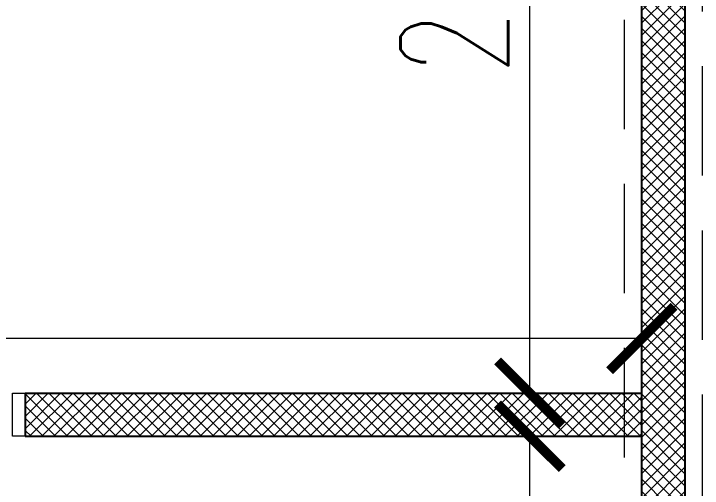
# Model space of a CAD drawing. Header units: millimetres. Extents: x 2828 to 3406, y 849 to 1266.
# Drawn here: x 2923.646 to 2925.244, y 1090.275 to 1091.376 of the extents above; entities that cross this region are included whole.
import ezdxf

# ---------------------------------------------------------------- set-up
doc = ezdxf.new("R2010")
doc.units = ezdxf.units.MM
doc.header["$PDMODE"] = 34
doc.header["$PDSIZE"] = -10
doc.linetypes.add('DASHDOT', pattern=[1, 0.5, -0.25, 0, -0.25])
doc.linetypes.add('DASHED', pattern=[19.05, 12.7, -6.35])
doc.layers.get('DEFPOINTS').update_dxf_attribs({"lineweight": 5})
for name, color, linetype, lineweight in [('0.05', 64, 'Continuous', 5), ('0.30', 1, 'Continuous', 25), ('arq cotas', 152, 'Continuous', 13), ('proyecciones', 221, 'DASHED', 5)]:
    doc.layers.add(name, color=color, linetype=linetype, lineweight=lineweight)
doc.layers.add('sombrado muro nuevo', color=7, linetype='Continuous', lineweight=5, true_color=0x757575)
doc.styles.add('250-cts', font='romans.shx', dxfattribs={"width": 0.7, "height": 0.25})
doc.dimstyles.new('250', dxfattribs={"dimtxt": 0.3, "dimasz": 0.15, "dimexe": 0, "dimexo": 0.1, "dimgap": 0.05, "dimtad": 1, "dimzin": 0, "dimdsep": 46, "dimtxsty": '250-cts', "dimblk": 'ARCHTICK', "dimcen": 0.02, "dimclrd": 256, "dimclre": 256, "dimclrt": 256, "dimazin": 0, "dimtfac": 1, "dimtofl": 0, "dimtmove": 1, "dimatfit": 0, "dimldrblk": 'OPEN90', "dimfxl": 1, "dimtolj": 1, "dimtzin": 0, "dimlwd": -1, "dimarcsym": 0})

# ---------------------------------------------------------------- blocks, each defined once
blk = doc.blocks.new('_ARCHTICK')
at = {"color": 0, "linetype": 'ByBlock', "const_width": 0.15}
blk.add_lwpolyline([(-0.5, -0.5), (0.5, 0.5)], dxfattribs=at)
blk = doc.blocks.new('*D279')
at = {"layer": 'arq cotas', "linetype": 'DASHDOT', "lineweight": -2, "transparency": 16777216}
for p, q in [((2924.5681, 1090.3954), (2924.8436, 1090.3954)), ((2924.8892, 1088.2575), (2924.8436, 1088.2575))]:
    blk.add_line(p, q, dxfattribs=at)
at = {"layer": 'arq cotas', "transparency": 16777216}
blk.add_line((2924.8436, 1088.2575), (2924.8436, 1090.3954), dxfattribs=at)
at = {"layer": 'DEFPOINTS', "color": 0, "transparency": 16777216}
for p in [(2924.4681, 1090.3954), (2924.8436, 1090.3954), (2924.7892, 1088.2575)]:
    blk.add_point(p, dxfattribs=at)
at = {"layer": 'arq cotas', "transparency": 16777216, "xscale": 0.15, "yscale": 0.15, "zscale": 0.15}
for p, rotation in [((2924.8436, 1090.3954), 90), ((2924.8436, 1088.2575), 270)]:
    blk.add_blockref('_ARCHTICK', p, dxfattribs=dict(at, rotation=rotation))
at = {"layer": 'arq cotas', "transparency": 16777216, "insert": (2924.6686, 1089.3264), "char_height": 0.25, "attachment_point": 5, "rotation": 90, "style": '250-cts'}
blk.add_mtext('\\A1;2.14', dxfattribs=at)
blk = doc.blocks.new('_Open90')
at = {"color": 0, "linetype": 'ByBlock', "lineweight": -2}
for p, q in [((-0.5, 0.5), (0, 0)), ((0, 0), (-1, 0)), ((0, 0), (-0.5, -0.5))]:
    blk.add_line(p, q, dxfattribs=at)
blk = doc.blocks.new('*D215')
at = {"layer": 'arq cotas', "linetype": 'DASHDOT', "lineweight": -2, "transparency": 16777216}
for p, q in [((2924.9205, 1092.4969), (2924.8436, 1092.4969)), ((2924.7436, 1090.4954), (2924.8436, 1090.4954))]:
    blk.add_line(p, q, dxfattribs=at)
at = {"layer": 'arq cotas', "transparency": 16777216}
blk.add_line((2924.8436, 1090.4954), (2924.8436, 1092.4969), dxfattribs=at)
at = {"layer": 'DEFPOINTS', "color": 0, "transparency": 16777216}
for p in [(2924.8205, 1092.4969), (2924.8436, 1092.4969), (2924.8436, 1090.4954)]:
    blk.add_point(p, dxfattribs=at)
at = {"layer": 'arq cotas', "transparency": 16777216, "xscale": 0.15, "yscale": 0.15, "zscale": 0.15}
for p, rotation in [((2924.8436, 1092.4969), 90), ((2924.8436, 1090.4954), 270)]:
    blk.add_blockref('_ARCHTICK', p, dxfattribs=dict(at, rotation=rotation))
at = {"layer": 'arq cotas', "transparency": 16777216, "insert": (2924.6686, 1091.4962), "char_height": 0.25, "attachment_point": 5, "rotation": 90, "style": '250-cts'}
blk.add_mtext('\\A1;2.00', dxfattribs=at)
blk = doc.blocks.new('*D316')
at = {"layer": 'arq cotas', "linetype": 'DASHDOT', "lineweight": -2, "transparency": 16777216}
for p, q in [((2920.2537, 1090.5954), (2920.2537, 1090.6223)), ((2925.1037, 1090.5954), (2925.1037, 1090.6223))]:
    blk.add_line(p, q, dxfattribs=at)
at = {"layer": 'arq cotas', "transparency": 16777216}
blk.add_line((2925.1037, 1090.6223), (2920.2537, 1090.6223), dxfattribs=at)
at = {"layer": 'DEFPOINTS', "color": 0, "transparency": 16777216}
for p in [(2920.2537, 1090.6223), (2920.2537, 1090.4954), (2925.1037, 1090.4954)]:
    blk.add_point(p, dxfattribs=at)
at = {"layer": 'arq cotas', "transparency": 16777216, "xscale": 0.15, "yscale": 0.15, "zscale": 0.15, "rotation": 180}
blk.add_blockref('_ARCHTICK', (2920.2537, 1090.6223), dxfattribs=at)
at = {"layer": 'arq cotas', "transparency": 16777216, "xscale": 0.15, "yscale": 0.15, "zscale": 0.15}
blk.add_blockref('_ARCHTICK', (2925.1037, 1090.6223), dxfattribs=at)
at = {"layer": 'arq cotas', "transparency": 16777216, "insert": (2922.6787, 1090.7973), "char_height": 0.25, "attachment_point": 5, "style": '250-cts'}
blk.add_mtext('\\A1;4.85', dxfattribs=at)

msp = doc.modelspace()

# ---------------------------------------------------------------- hatches: boundary and pattern name
at = {"layer": 'sombrado muro nuevo'}
h = msp.add_hatch(dxfattribs=at)
h.set_pattern_fill('_USER', color=256, scale=0.02, angle=45, style=0, double=1, pattern_type=0)
h.set_pattern_definition([(45, (0.56, 0), (-0.01414213562, 0.01414213562), []), (135, (0.56, 0), (-0.01414213562, -0.01414213562), [])])
h.paths.add_polyline_path([(2925.1037, 1092.3975), (2925.2037, 1092.3975), (2925.2037, 1086.9175), (2925.1037, 1086.9175)])
h = msp.add_hatch(dxfattribs=at)
h.set_pattern_fill('_USER', color=256, scale=0.02, angle=45, style=0, double=1, pattern_type=0)
h.set_pattern_definition([(45, (2.78193, -0.371782), (-0.01414213562, 0.01414213562), []), (135, (2.78193, -0.371782), (-0.01414213562, -0.01414213562), [])])
h.paths.add_polyline_path([(2923.6723, 1090.4954), (2925.1037, 1090.4954), (2925.1037, 1090.3954), (2923.6723, 1090.3954)])

# ---------------------------------------------------------------- linework, layer by layer
at = {"layer": '0.05'}
msp.add_lwpolyline([(2923.6728, 1090.3954), (2923.6428, 1090.3954), (2923.6428, 1090.4954), (2923.6728, 1090.4954)], dxfattribs=at)
at = {"layer": '0.30'}
for p, q in [((2923.6728, 1090.4954), (2925.1037, 1090.4954)), ((2923.6728, 1090.4954), (2923.6728, 1090.3954)), ((2925.1037, 1090.3954), (2925.1037, 1090.4954)), ((2923.6728, 1090.3954), (2925.1037, 1090.3954))]:
    msp.add_line(p, q, dxfattribs=at)
msp.add_lwpolyline([(2925.1037, 1092.3975), (2925.2037, 1092.3975), (2925.2037, 1086.9175), (2925.1037, 1086.9175)], close=True, dxfattribs=at)
at = {"layer": 'proyecciones', "ltscale": 0.02}
msp.add_lwpolyline([(2925.2437, 1092.3975), (2925.2437, 1086.9175), (2925.0637, 1086.9175), (2925.0637, 1092.3975)], close=True, dxfattribs=at)

# ---------------------------------------------------------------- dimensions: what is measured, and where the dimension line sits
at = {"layer": 'arq cotas'}
for base, p1, p2, picture, middle in [((2924.8436, 1092.4969), (2924.8436, 1090.4954), (2924.8205, 1092.4969), '*D215', (2924.6686, 1091.4962)), ((2924.8436, 1090.3954), (2924.7892, 1088.2575), (2924.4681, 1090.3954), '*D279', (2924.6686, 1089.3264))]:
    dim = msp.add_linear_dim(base=base, p1=p1, p2=p2, angle=90, dimstyle='250', dxfattribs=at)
    dim.commit()
    dim.dimension.update_dxf_attribs({"geometry": picture, "text_midpoint": middle})
dim = msp.add_linear_dim(base=(2920.2537, 1090.6223), p1=(2925.1037, 1090.4954), p2=(2920.2537, 1090.4954), dimstyle='250', dxfattribs=at)
dim.commit()
dim.dimension.update_dxf_attribs({"geometry": '*D316', "text_midpoint": (2922.6787, 1090.7973)})

doc.saveas('drawing.dxf')
